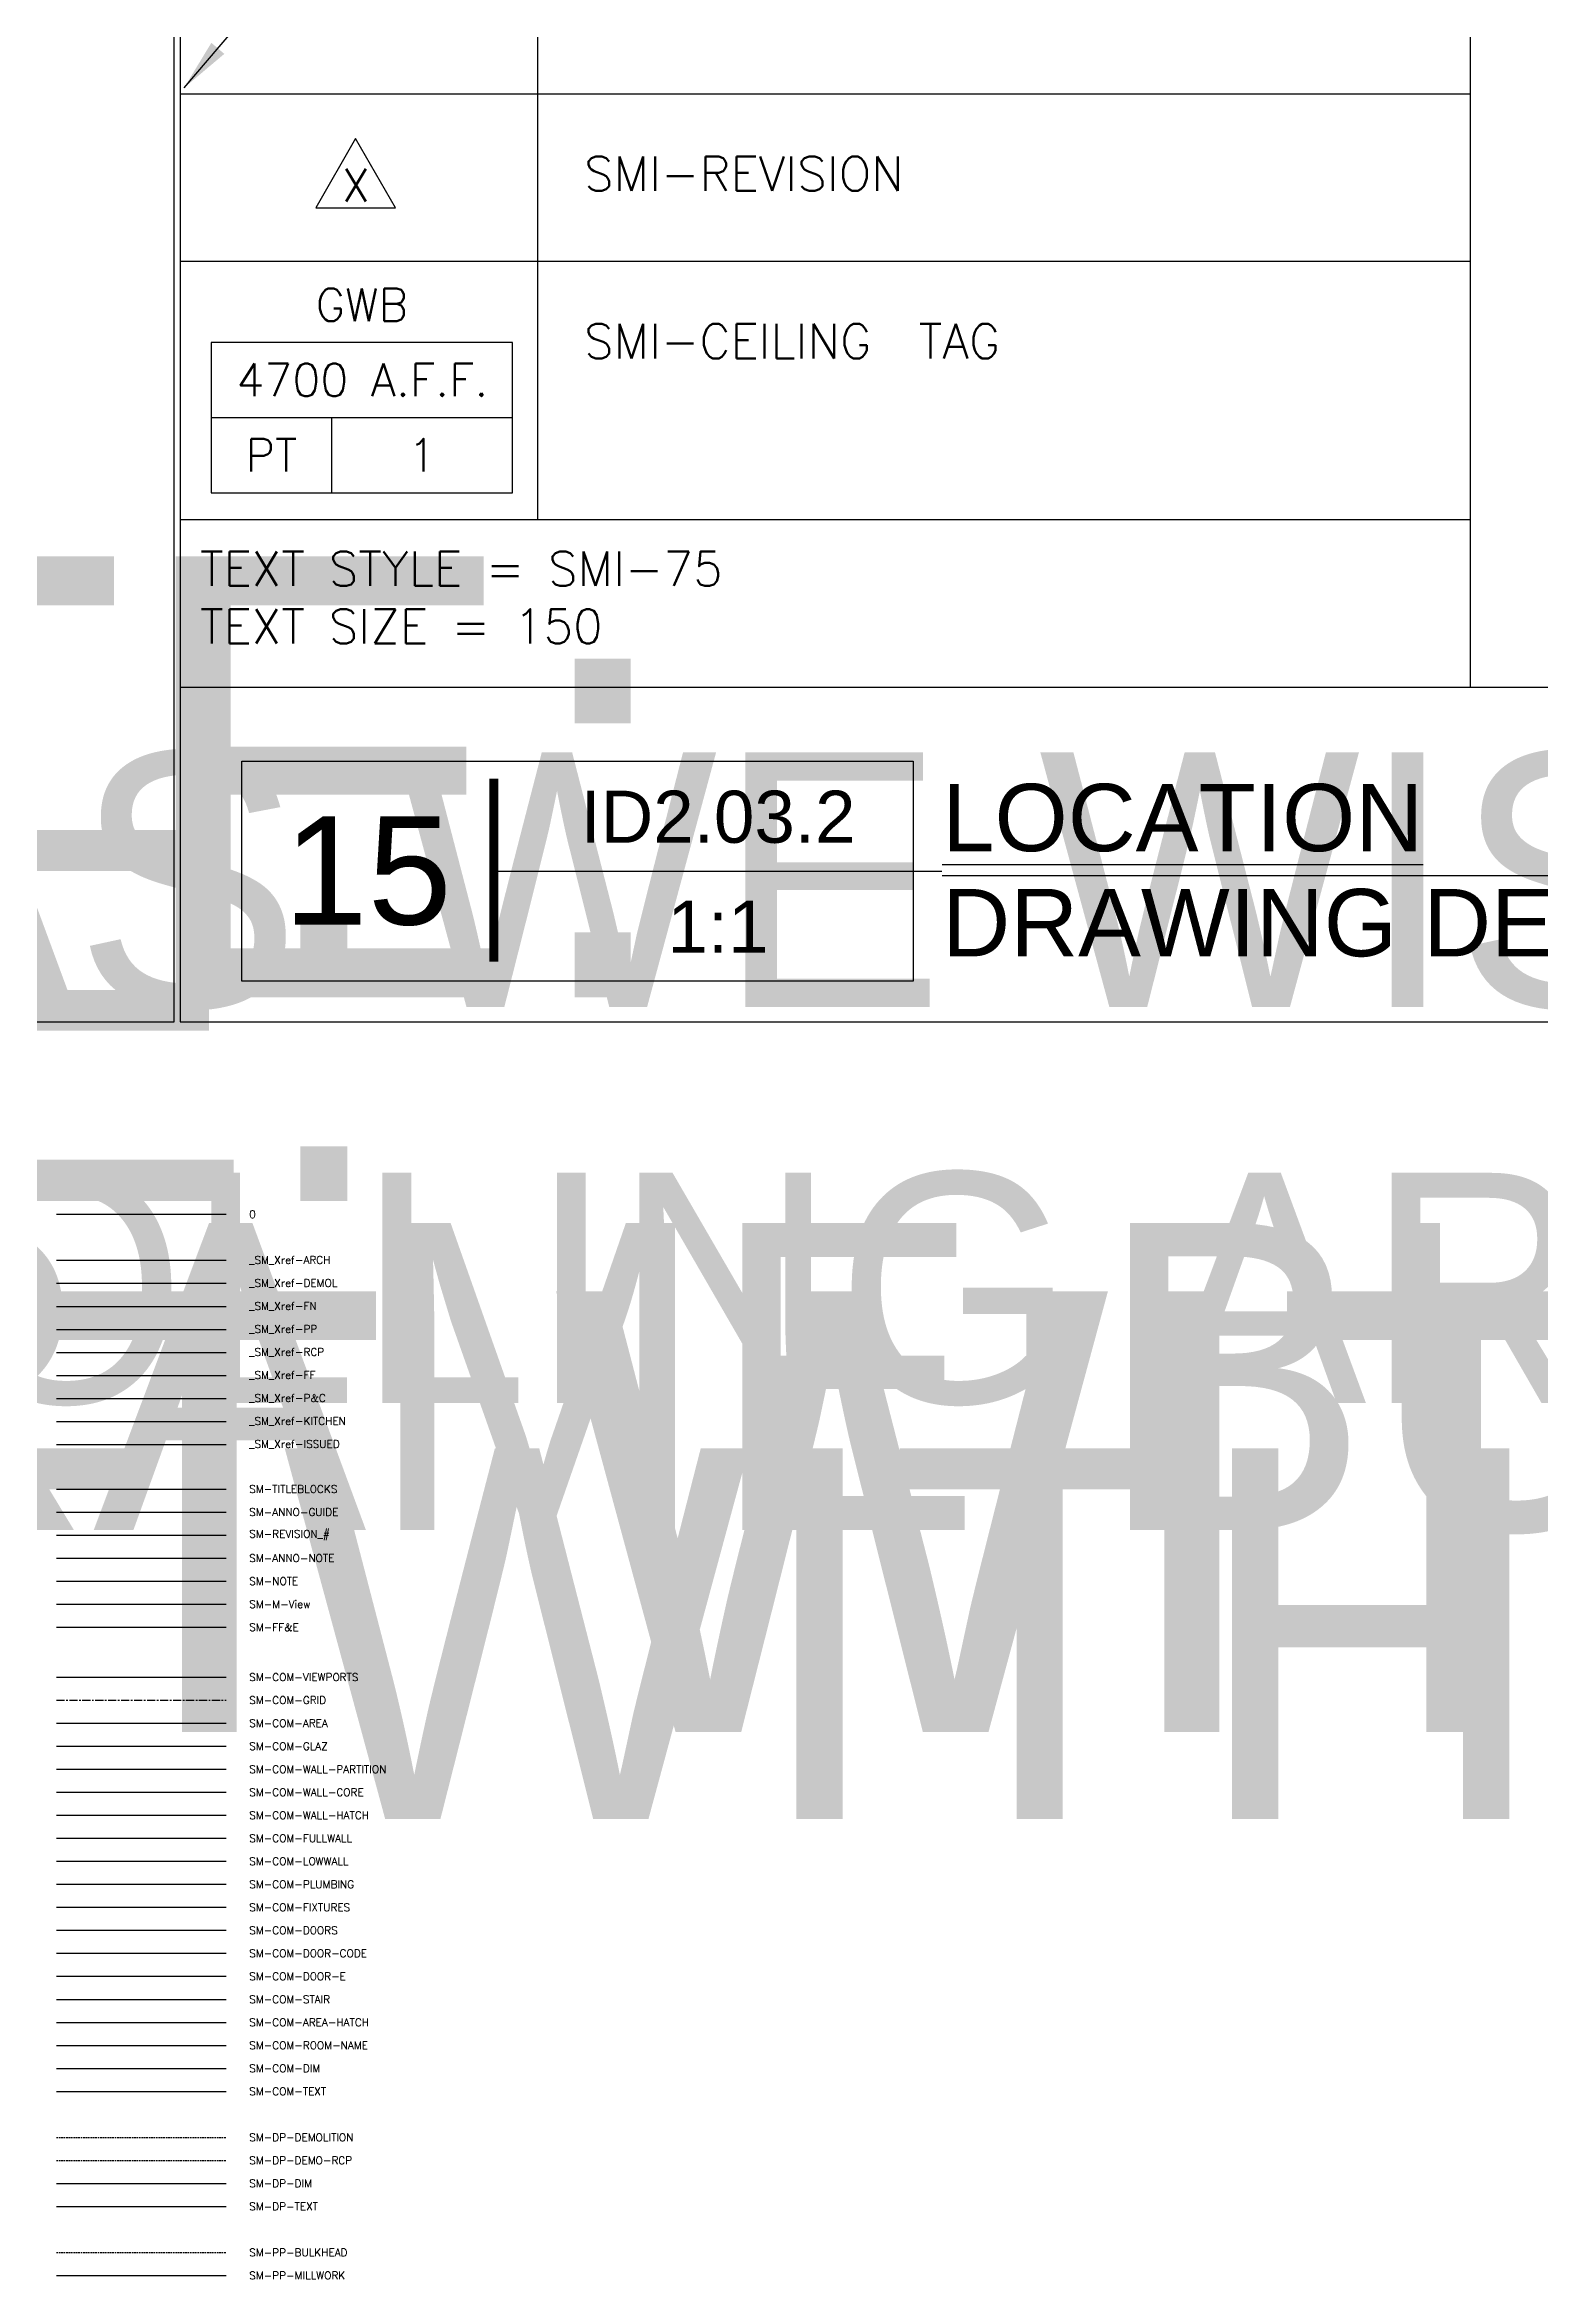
# Model space of a CAD drawing. Header units: inches. Extents: x -11160 to 9368, y -3485 to 2663.
# Drawn here: x -3673.6 to -3442.9, y 709.9 to 1054.7 of the extents above; entities that cross this region are included whole.
import ezdxf
from ezdxf.enums import TextEntityAlignment as Align

# ---------------------------------------------------------------- set-up
doc = ezdxf.new("R2018")
doc.units = ezdxf.units.IN
doc.header["$MEASUREMENT"] = 0
doc.linetypes.add('CENTER', pattern=[2, 1.25, -0.25, 0.25, -0.25])
doc.linetypes.add('HIDDEN', pattern=[0.375, 0.25, -0.125])
for name, color, linetype in [('_SM_Xref-ARCH', 121, 'Continuous'), ('_SM_Xref-DEMOL', 121, 'Continuous'), ('_SM_Xref-FF', 1, 'Continuous'), ('_SM_Xref-FN', 1, 'Continuous'), ('_SM_Xref-ISSUED', 2, 'Continuous'), ('_SM_Xref-KITCHEN', 181, 'Continuous'), ('_SM_Xref-PP', 181, 'Continuous'), ('_SM_Xref_RCP', 2, 'Continuous'), ('I-Anno-Code', 2, 'Continuous'), ('SM', 1, 'Continuous'), ('SM-A-GUIDE', 7, 'Continuous'), ('SM-A-NAME', 3, 'Continuous'), ('SM-A-NOTE', 2, 'Continuous'), ('SM-COM-AREA', 181, 'Continuous'), ('SM-COM-AREA-HATCH', 254, 'Continuous'), ('SM-COM-DIM', 1, 'Continuous'), ('SM-COM-DOOR-CODE', 2, 'Continuous'), ('SM-COM-DOOR-E', 1, 'Continuous'), ('SM-COM-DOORS', 1, 'Continuous'), ('SM-COM-FIXTURES', 1, 'Continuous'), ('SM-COM-FULLWALL', 3, 'Continuous'), ('SM-COM-GLAZE', 1, 'Continuous'), ('SM-COM-GRID', 8, 'CENTER'), ('SM-COM-LOWWALL', 2, 'Continuous'), ('SM-COM-PLUMBING', 2, 'Continuous'), ('SM-COM-ROOM-NAME', 3, 'Continuous'), ('SM-COM-STAIR', 1, 'Continuous'), ('SM-COM-TEXT', 2, 'Continuous'), ('SM-COM-WALL-CORE', 5, 'Continuous'), ('SM-COM-WALL-EXISTING', 4, 'Continuous'), ('SM-COM-WALL-HATCH', 252, 'Continuous'), ('SM-DP-DEMO-RCP', 2, 'HIDDEN'), ('SM-DP-DEMOLITION', 2, 'HIDDEN'), ('SM-DP-DIM', 1, 'Continuous'), ('SM-DP-TEXT', 2, 'Continuous'), ('SM-NOTE', 7, 'Continuous'), ('SM-PP-BULKHEAD', 8, 'HIDDEN'), ('SM-PP-MILLWORK', 2, 'Continuous'), ('SM-RCP-TEXT', 2, 'Continuous'), ('SM-TITLEBLOCKS', 7, 'Continuous')]:
    doc.layers.add(name, color=color, linetype=linetype)
doc.layers.add('SM-COM-VIEWPORTS', color=7, linetype='Continuous', plot=False)
doc.layers.add('SM-M-view', color=251, linetype='Continuous', plot=False)
doc.styles.add('ATTRIBUTES-1', font='romans.shx', dxfattribs={"height": 0.082031})
doc.styles.add('SHT_ARIAL', font='arial.ttf')
doc.styles.add('SMI-64', font='romans.shx', dxfattribs={"height": 5.332031})
doc.styles.add('SMM-1', font='romans.shx', dxfattribs={"height": 2})
doc.styles.add('SMM_ARIAL', font='arial.ttf')
doc.dimstyles.new('SMI-64', dxfattribs={"dimscale": 64, "dimtxt": 5.332031, "dimasz": 0.125, "dimexe": 0.078125, "dimexo": 0.078125, "dimgap": 0.0625, "dimtad": 1, "dimdec": 4, "dimzin": 3, "dimdsep": 46, "dimlunit": 4, "dimtxsty": 'SMI-64', "dimblk": 'SMI-thick', "dimcen": 0.09375, "dimclrd": 1, "dimclre": 1, "dimclrt": 2, "dimadec": 0, "dimazin": 0, "dimtfac": 0.09375, "dimtdec": 4, "dimtmove": 2, "dimatfit": 3, "dimfxl": 0.078125, "dimfrac": 2, "dimtolj": 1, "dimtzin": 3, "dimarcsym": 0})

# ---------------------------------------------------------------- blocks, each defined once
blk = doc.blocks.new('*U144')
at = {"layer": 'I-Anno-Code', "lineweight": 30, "flags": 104}
blk.add_attdef('Text', text='', height=2, dxfattribs=at).set_placement((1.55, 1.03), align=Align.TOP_LEFT)
blk = doc.blocks.new('*U143')
at = {"layer": 'I-Anno-Code', "lineweight": 30, "flags": 104}
blk.add_attdef('Text', text='', height=2, dxfattribs=at).set_placement((1.55, 1.03), align=Align.TOP_LEFT)
blk = doc.blocks.new('*U148')
at = {"layer": 'I-Anno-Code', "lineweight": 30, "flags": 104}
blk.add_attdef('Text', text='', height=2, dxfattribs=at).set_placement((1.55, 1.03), align=Align.TOP_LEFT)
blk = doc.blocks.new('SMI-thick')
at = {"color": 0, "linetype": 'Continuous'}
blk.add_line((-1.078, 0), (1.078, 0), dxfattribs=at)
at = {"color": 4, "linetype": 'Continuous'}
blk.add_line((0.386, 0.386), (-0.386, -0.386), dxfattribs=at)
blk = doc.blocks.new('SMI-REVISION')
at = {"color": 2}
blk.add_lwpolyline([(2.44, 4.23), (0, 0), (4.89, 0)], close=True, dxfattribs=at)
at = {"color": 2, "style": 'ATTRIBUTES-1'}
blk.add_attdef('REV_NO.', text='', height=2, dxfattribs=at).set_placement((2.46, 0.39), align=Align.CENTER)
blk = doc.blocks.new('SMI-ceiling_tag')
at = {"color": 1}
blk.add_line((-11.08, -6.91), (-11.08, -2.3), dxfattribs=at)
blk.add_lwpolyline([(-18.46, -2.3), (0, -2.3), (0, 2.3), (-18.46, 2.3)], close=True, dxfattribs=at)
at = {"color": 3}
blk.add_lwpolyline([(-18.46, 2.3), (-18.46, -6.91), (0, -6.91), (0, 2.3), (-18.46, 2.3)], dxfattribs=at)
at = {"color": 2, "style": 'ATTRIBUTES-1'}
for tag, p in [('MATERIAL', (-9.23, 4.6)), ('C.HEIGHT', (-9.2, 0)), ('FINISH', (-14.77, -4.6)), ('NO.', (-5.54, -4.66))]:
    blk.add_attdef(tag, text='', height=2, dxfattribs=at).set_placement(p, align=Align.MIDDLE_CENTER)
blk = doc.blocks.new('SM REF TAG-L')
at = {"color": 1, "linetype": 'Continuous'}
blk.add_line((14.03, 0), (38.98, 0), dxfattribs=at)
at = {"color": 2, "linetype": 'Continuous'}
blk.add_lwpolyline([(37.38, -6.12), (0, -6.12), (0, 6.12), (37.38, 6.12)], close=True, dxfattribs=at)
at = {"color": 1, "linetype": 'Continuous', "const_width": 0.5}
blk.add_lwpolyline([(14.03, 5.15), (14.03, -5.05)], dxfattribs=at)
at = {"color": 1, "style": 'SHT_ARIAL'}
for tag, p in [('TITLE2', (39, 6.12)), ('%%UTITLE2', (39, 1.11)), ('%%OTITLE1', (39, -4.74))]:
    blk.add_attdef(tag, p, '', height=3.75, dxfattribs=at)
at = {"color": 1, "linetype": 'Continuous', "style": 'SHT_ARIAL'}
for tag, p in [('SHEET', (26.52, 3.03)), ('SCALE', (26.52, -3.09))]:
    blk.add_attdef(tag, text='', height=2.67, dxfattribs=at).set_placement(p, align=Align.MIDDLE)
at = {"color": 1, "style": 'SHT_ARIAL'}
blk.add_attdef('NO', text='', height=6.03, dxfattribs=at).set_placement((7.02, -0.01), align=Align.MIDDLE)

msp = doc.modelspace()

# ---------------------------------------------------------------- linework, layer by layer
for p, q in [((-3597.61319, 1416.33118), (-3597.61319, 981.44152)), ((-3453.68678, 1416.33118), (-3453.68678, 955.60149)), ((-3652.70077, 1047.17301), (-3453.68678, 1047.17301)), ((-3652.70077, 1021.33298), (-3453.68678, 1021.33298)), ((-3652.70077, 981.44152), (-3453.68678, 981.44152)), ((-3652.70077, 955.60149), (-3348.90695, 955.60149)), ((-3671.82475, 874.2378), (-3645.61792, 874.2378)), ((-3671.82475, 845.82464), (-3645.61792, 845.82464))]:
    msp.add_line(p, q)
at = {"color": 30}
msp.add_lwpolyline([(-3348.90695, 1416.33118), (-3652.70077, 1416.33118), (-3652.70077, 903.92144), (-3348.90695, 903.92144)], dxfattribs=at)
msp.add_lwpolyline([(-3881.47608, 903.92144), (-3653.6307, 903.92144), (-3653.6307, 1288.22875), (-3881.47608, 1288.22875)], close=True, dxfattribs=at)
at = {"layer": '_SM_Xref-ARCH'}
msp.add_line((-3671.82475, 867.13451), (-3645.61792, 867.13451), dxfattribs=at)
at = {"layer": '_SM_Xref-DEMOL'}
msp.add_line((-3671.82475, 863.58286), (-3645.61792, 863.58286), dxfattribs=at)
at = {"layer": '_SM_Xref-FF'}
msp.add_line((-3671.82475, 849.37629), (-3645.61792, 849.37629), dxfattribs=at)
at = {"layer": '_SM_Xref-FN'}
msp.add_line((-3671.82475, 860.03122), (-3645.61792, 860.03122), dxfattribs=at)
at = {"layer": '_SM_Xref-ISSUED'}
msp.add_line((-3671.82475, 838.72135), (-3645.61792, 838.72135), dxfattribs=at)
at = {"layer": '_SM_Xref-KITCHEN'}
msp.add_line((-3671.82475, 842.273), (-3645.61792, 842.273), dxfattribs=at)
at = {"layer": '_SM_Xref-PP'}
msp.add_line((-3671.82475, 856.47957), (-3645.61792, 856.47957), dxfattribs=at)
at = {"layer": '_SM_Xref_RCP'}
msp.add_line((-3671.82475, 852.92793), (-3645.61792, 852.92793), dxfattribs=at)
at = {"layer": 'SM'}
msp.add_line((-3671.82475, 810.51567), (-3645.61792, 810.51567), dxfattribs=at)
at = {"layer": 'SM-A-GUIDE'}
msp.add_line((-3671.82475, 828.27389), (-3645.61792, 828.27389), dxfattribs=at)
at = {"layer": 'SM-A-NAME'}
msp.add_line((-3671.82475, 824.72225), (-3645.61792, 824.72225), dxfattribs=at)
at = {"layer": 'SM-A-NOTE'}
msp.add_line((-3671.82475, 821.17061), (-3645.61792, 821.17061), dxfattribs=at)
at = {"layer": 'SM-COM-AREA'}
msp.add_line((-3671.82475, 795.70364), (-3645.61792, 795.70364), dxfattribs=at)
at = {"layer": 'SM-COM-AREA-HATCH'}
msp.add_line((-3671.82475, 749.53227), (-3645.61792, 749.53227), dxfattribs=at)
at = {"layer": 'SM-COM-DIM'}
msp.add_line((-3671.82475, 742.42898), (-3645.61792, 742.42898), dxfattribs=at)
at = {"layer": 'SM-COM-DOOR-CODE'}
msp.add_line((-3671.82475, 760.1872), (-3645.61792, 760.1872), dxfattribs=at)
at = {"layer": 'SM-COM-DOOR-E'}
msp.add_line((-3671.82475, 756.63556), (-3645.61792, 756.63556), dxfattribs=at)
at = {"layer": 'SM-COM-DOORS'}
msp.add_line((-3671.82475, 763.73884), (-3645.61792, 763.73884), dxfattribs=at)
at = {"layer": 'SM-COM-FIXTURES'}
msp.add_line((-3671.82475, 767.29049), (-3645.61792, 767.29049), dxfattribs=at)
at = {"layer": 'SM-COM-FULLWALL'}
msp.add_line((-3671.82475, 777.94542), (-3645.61792, 777.94542), dxfattribs=at)
at = {"layer": 'SM-COM-GLAZE'}
msp.add_line((-3671.82475, 792.152), (-3645.61792, 792.152), dxfattribs=at)
at = {"layer": 'SM-COM-GRID'}
msp.add_line((-3671.82475, 799.25529), (-3645.61792, 799.25529), dxfattribs=at)
at = {"layer": 'SM-COM-LOWWALL'}
msp.add_line((-3671.82475, 774.39378), (-3645.61792, 774.39378), dxfattribs=at)
at = {"layer": 'SM-COM-PLUMBING'}
msp.add_line((-3671.82475, 770.84213), (-3645.61792, 770.84213), dxfattribs=at)
at = {"layer": 'SM-COM-ROOM-NAME'}
msp.add_line((-3671.82475, 745.98062), (-3645.61792, 745.98062), dxfattribs=at)
at = {"layer": 'SM-COM-STAIR'}
msp.add_line((-3671.82475, 753.08391), (-3645.61792, 753.08391), dxfattribs=at)
at = {"layer": 'SM-COM-TEXT'}
msp.add_line((-3671.82475, 738.87733), (-3645.61792, 738.87733), dxfattribs=at)
at = {"layer": 'SM-COM-VIEWPORTS'}
msp.add_line((-3671.82475, 802.80693), (-3645.61792, 802.80693), dxfattribs=at)
at = {"layer": 'SM-COM-WALL-CORE'}
msp.add_line((-3671.82475, 785.04871), (-3645.61792, 785.04871), dxfattribs=at)
at = {"layer": 'SM-COM-WALL-EXISTING'}
msp.add_line((-3671.82475, 788.60035), (-3645.61792, 788.60035), dxfattribs=at)
at = {"layer": 'SM-COM-WALL-HATCH'}
msp.add_line((-3671.82475, 781.49707), (-3645.61792, 781.49707), dxfattribs=at)
at = {"layer": 'SM-DP-DEMO-RCP'}
msp.add_line((-3671.82475, 728.2224), (-3645.61792, 728.2224), dxfattribs=at)
at = {"layer": 'SM-DP-DEMOLITION'}
msp.add_line((-3671.82475, 731.77405), (-3645.61792, 731.77405), dxfattribs=at)
at = {"layer": 'SM-DP-DIM'}
msp.add_line((-3671.82475, 724.67076), (-3645.61792, 724.67076), dxfattribs=at)
at = {"layer": 'SM-DP-TEXT'}
msp.add_line((-3671.82475, 721.11911), (-3645.61792, 721.11911), dxfattribs=at)
at = {"layer": 'SM-M-view'}
msp.add_line((-3671.82475, 814.06732), (-3645.61792, 814.06732), dxfattribs=at)
at = {"layer": 'SM-NOTE'}
msp.add_line((-3671.82475, 817.61896), (-3645.61792, 817.61896), dxfattribs=at)
at = {"layer": 'SM-PP-BULKHEAD'}
msp.add_line((-3671.82475, 714.01582), (-3645.61792, 714.01582), dxfattribs=at)
at = {"layer": 'SM-PP-MILLWORK'}
msp.add_line((-3671.82475, 710.46953), (-3645.61792, 710.46953), dxfattribs=at)
at = {"layer": 'SM-TITLEBLOCKS'}
msp.add_line((-3671.82475, 831.82554), (-3645.61792, 831.82554), dxfattribs=at)

# ---------------------------------------------------------------- block references
at = {"xscale": 2.519685039370079, "yscale": 2.519685039370079, "zscale": 2.519685039370079}
msp.add_blockref('SMI-REVISION', (-3631.80869, 1029.5759), dxfattribs=at).add_auto_attribs({'REV_NO.': 'X'})
at = {"color": 1}
ref = msp.add_blockref('*U143', (-3855.82011, 1009.04703), dxfattribs=dict(at, xscale=1.889763779527559, yscale=1.889763779527559, zscale=1.889763779527559))
lines = msp.add_mtext('NOTE:\\PTEXT AS WE WISH', dxfattribs={"layer": 'I-Anno-Code', "insert": (-3852.88446, 1010.98684), "char_height": 39.2745684, "attachment_point": 1})
ref.add_attrib('Text', '', (-3852.88446, 1010.98684), dxfattribs={"flags": 104}).embed_mtext(lines)
ref = msp.add_blockref('*U144', (-3855.82011, 973.82833), dxfattribs=dict(xscale=1.889763779527559, yscale=1.889763779527559, zscale=1.889763779527559))
lines = msp.add_mtext('NOTE: \\PTEXT WITHOUT FRAME BUT CONTROLLING ARROWS', dxfattribs={"layer": 'I-Anno-Code', "insert": (-3852.88446, 975.76814), "char_height": 68.0291345, "attachment_point": 1})
ref.add_attrib('Text', '', (-3852.88446, 975.76814), dxfattribs={"flags": 104}).embed_mtext(lines)
ref = msp.add_blockref('*U144', (-4245.04431, 950.52603), dxfattribs=dict(xscale=1.259842519685039, yscale=1.259842519685039, zscale=1.259842519685039))
lines = msp.add_mtext('NOTE: \\PTEXT WITHOUT FRAME BUT CONTROLLING ARROWS', dxfattribs={"layer": 'I-Anno-Code', "insert": (-4243.08722, 951.81924), "char_height": 47.3572854, "attachment_point": 1})
ref.add_attrib('Text', '', (-4243.08722, 951.81924), dxfattribs={"flags": 104}).embed_mtext(lines)
ref = msp.add_blockref('*U144', (-4516.06984, 938.87489), dxfattribs=dict(xscale=0.9448818897637795, yscale=0.9448818897637795, zscale=0.9448818897637795))
lines = msp.add_mtext('NOTE: \\PTEXT WITHOUT FRAME BUT CONTROLLING ARROWS', dxfattribs={"layer": 'I-Anno-Code', "insert": (-4514.60201, 939.84479), "char_height": 35.5179641, "attachment_point": 1})
ref.add_attrib('Text', '', (-4514.60201, 939.84479), dxfattribs={"flags": 104}).embed_mtext(lines)
ref = msp.add_blockref('SM REF TAG-L', (-3643.23042, 927.19447), dxfattribs=dict(xscale=2.771653543307087, yscale=2.771653543307087, zscale=2.771653543307087))
ref.add_attrib('SHEET', 'ID2.03.2', dxfattribs={"color": 1, "linetype": 'Continuous', "height": 8.037795, "style": 'SMM_ARIAL'}).set_placement((-3569.73621, 935.59177), align=Align.MIDDLE)
ref.add_attrib('%%UTITLE2', '%%uLOCATION', (-3535.13765, 930.2718), dxfattribs={"color": 1, "height": 10.3937008, "style": 'SMM_ARIAL'})
ref.add_attrib('%%OTITLE1', '%%oDRAWING DETAIL', (-3535.13765, 914.0491), dxfattribs={"color": 1, "height": 10.3937008, "style": 'SMM_ARIAL'})
ref.add_attrib('SCALE', '1:1', dxfattribs={"color": 1, "linetype": 'Continuous', "height": 8.037795, "style": 'SMM_ARIAL'}).set_placement((-3569.73621, 918.64141), align=Align.MIDDLE)
ref.add_attrib('NO', '15', dxfattribs={"color": 1, "height": 16.703126, "style": 'SMM_ARIAL'}).set_placement((-3623.78245, 927.17756), align=Align.MIDDLE)
at = {"layer": 'SM-COM-TEXT', "color": 3}
ref = msp.add_blockref('*U148', (-3855.82011, 931.5976), dxfattribs=dict(at, xscale=1.889763779527559, yscale=1.889763779527559, zscale=1.889763779527559))
lines = msp.add_mtext('NOTE:\\PTEXT WITH FRAME', dxfattribs={"layer": 'SM-A-NOTE', "insert": (-3853.78435, 933.53741), "char_height": 57.2312311, "attachment_point": 1})
ref.add_attrib('Text', '', (-3853.78435, 933.53741), dxfattribs={"flags": 104}).embed_mtext(lines)
at = {"layer": 'SM-RCP-TEXT'}
ref = msp.add_blockref('SMI-ceiling_tag', (-3601.42607, 1003.00184), dxfattribs=dict(at, xscale=2.519685039370079, yscale=2.519685039370079, zscale=2.519685039370079))
ref.add_attrib('NO.', '1', dxfattribs={"layer": '0', "color": 2, "height": 5.04, "style": 'ATTRIBUTES-1'}).set_placement((-3615.37883, 991.39896), align=Align.MIDDLE_CENTER)
ref.add_attrib('FINISH', 'PT', dxfattribs={"layer": '0', "color": 2, "height": 5.04, "style": 'ATTRIBUTES-1'}).set_placement((-3638.63344, 991.39896), align=Align.MIDDLE_CENTER)
ref.add_attrib('MATERIAL', 'GWB', dxfattribs={"layer": '0', "color": 2, "height": 5.04, "style": 'ATTRIBUTES-1'}).set_placement((-3624.68068, 1014.60472), align=Align.MIDDLE_CENTER)
ref.add_attrib('C.HEIGHT', '4700 A.F.F.', dxfattribs={"layer": '0', "color": 2, "height": 5.04, "style": 'ATTRIBUTES-1'}).set_placement((-3624.60809, 1003.00184), align=Align.MIDDLE_CENTER)

# ---------------------------------------------------------------- texts
at = {"color": 2, "char_height": 5.3320312, "attachment_point": 7, "style": 'SMI-64'}
for s, insert in [('SMI-REVISION', (-3590.42152, 1032.1612)), ('SMI-CEILING  TAG', (-3590.42152, 1006.32118)), ('TEXT STYLE = SMI-75\\PTEXT SIZE = 150', (-3649.67274, 962.31209))]:
    msp.add_mtext(s, dxfattribs=dict(at, insert=insert))
at = {"attachment_point": 4, "style": 'SMM-1'}
for s, insert, char_height in [('0', (-3642.06627, 874.2378), 1.18388), ('_SM_Xref-P&C', (-3642.06627, 845.82464), 1.1838814)]:
    msp.add_mtext(s, dxfattribs=dict(at, insert=insert, char_height=char_height))
at = {"layer": '_SM_Xref-ARCH', "insert": (-3642.06627, 867.13451), "char_height": 1.1838814, "attachment_point": 4, "style": 'SMM-1'}
msp.add_mtext('_SM_Xref-ARCH', dxfattribs=at)
at = {"layer": '_SM_Xref-DEMOL', "insert": (-3642.06627, 863.58286), "char_height": 1.1838814, "attachment_point": 4, "style": 'SMM-1'}
msp.add_mtext('_SM_Xref-DEMOL', dxfattribs=at)
at = {"layer": '_SM_Xref-FF', "insert": (-3642.06627, 849.37629), "char_height": 1.1838814, "attachment_point": 4, "style": 'SMM-1'}
msp.add_mtext('_SM_Xref-FF', dxfattribs=at)
at = {"layer": '_SM_Xref-FN', "insert": (-3642.06627, 860.03122), "char_height": 1.1838814, "attachment_point": 4, "style": 'SMM-1'}
msp.add_mtext('_SM_Xref-FN', dxfattribs=at)
at = {"layer": '_SM_Xref-ISSUED', "insert": (-3642.06627, 838.72135), "char_height": 1.1838814, "attachment_point": 4, "style": 'SMM-1'}
msp.add_mtext('_SM_Xref-ISSUED', dxfattribs=at)
at = {"layer": '_SM_Xref-KITCHEN', "insert": (-3642.06627, 842.273), "char_height": 1.1838814, "attachment_point": 4, "style": 'SMM-1'}
msp.add_mtext('_SM_Xref-KITCHEN', dxfattribs=at)
at = {"layer": '_SM_Xref-PP', "insert": (-3642.06627, 856.47957), "char_height": 1.1838814, "attachment_point": 4, "style": 'SMM-1'}
msp.add_mtext('_SM_Xref-PP', dxfattribs=at)
at = {"layer": '_SM_Xref_RCP', "insert": (-3642.06627, 852.92793), "char_height": 1.1838814, "attachment_point": 4, "style": 'SMM-1'}
msp.add_mtext('_SM_Xref-RCP', dxfattribs=at)
at = {"layer": 'SM', "insert": (-3642.06627, 810.51567), "char_height": 1.183881, "attachment_point": 4, "style": 'SMM-1'}
msp.add_mtext('SM-FF&E', dxfattribs=at)
at = {"layer": 'SM-A-GUIDE', "insert": (-3642.06627, 828.27389), "char_height": 1.1838814, "attachment_point": 4, "style": 'SMM-1'}
msp.add_mtext('SM-ANNO-GUIDE', dxfattribs=at)
at = {"layer": 'SM-A-NAME', "insert": (-3642.06627, 824.72225), "char_height": 1.1838814, "attachment_point": 4, "style": 'SMM-1'}
msp.add_mtext('SM-REVISION_#', dxfattribs=at)
at = {"layer": 'SM-A-NOTE', "insert": (-3642.06627, 821.17061), "char_height": 1.1838814, "attachment_point": 4, "style": 'SMM-1'}
msp.add_mtext('SM-ANNO-NOTE', dxfattribs=at)
at = {"layer": 'SM-COM-AREA', "insert": (-3642.06627, 795.70364), "char_height": 1.1838814, "attachment_point": 4, "style": 'SMM-1'}
msp.add_mtext('SM-COM-AREA', dxfattribs=at)
at = {"layer": 'SM-COM-AREA-HATCH', "insert": (-3642.06627, 749.53227), "char_height": 1.1838814, "attachment_point": 4, "style": 'SMM-1'}
msp.add_mtext('SM-COM-AREA-HATCH', dxfattribs=at)
at = {"layer": 'SM-COM-DIM', "insert": (-3642.06627, 742.42898), "char_height": 1.183881, "attachment_point": 4, "style": 'SMM-1'}
msp.add_mtext('SM-COM-DIM', dxfattribs=at)
at = {"layer": 'SM-COM-DOOR-CODE', "insert": (-3642.06627, 760.1872), "char_height": 1.1838814, "attachment_point": 4, "style": 'SMM-1'}
msp.add_mtext('SM-COM-DOOR-CODE', dxfattribs=at)
at = {"layer": 'SM-COM-DOOR-E', "insert": (-3642.06627, 756.63556), "char_height": 1.1838814, "attachment_point": 4, "style": 'SMM-1'}
msp.add_mtext('SM-COM-DOOR-E', dxfattribs=at)
at = {"layer": 'SM-COM-DOORS', "insert": (-3642.06627, 763.73884), "char_height": 1.1838814, "attachment_point": 4, "style": 'SMM-1'}
msp.add_mtext('SM-COM-DOORS', dxfattribs=at)
at = {"layer": 'SM-COM-FIXTURES', "insert": (-3642.06627, 767.29049), "char_height": 1.1838814, "attachment_point": 4, "style": 'SMM-1'}
msp.add_mtext('SM-COM-FIXTURES', dxfattribs=at)
at = {"layer": 'SM-COM-FULLWALL', "insert": (-3642.06627, 777.94542), "char_height": 1.1838814, "attachment_point": 4, "style": 'SMM-1'}
msp.add_mtext('SM-COM-FULLWALL', dxfattribs=at)
at = {"layer": 'SM-COM-GLAZE', "insert": (-3642.06627, 792.152), "char_height": 1.1838814, "attachment_point": 4, "style": 'SMM-1'}
msp.add_mtext('SM-COM-GLAZ', dxfattribs=at)
at = {"layer": 'SM-COM-GRID', "insert": (-3642.06627, 799.25529), "char_height": 1.1838814, "attachment_point": 4, "style": 'SMM-1'}
msp.add_mtext('SM-COM-GRID', dxfattribs=at)
at = {"layer": 'SM-COM-LOWWALL', "insert": (-3642.06627, 774.39378), "char_height": 1.1838814, "attachment_point": 4, "style": 'SMM-1'}
msp.add_mtext('SM-COM-LOWWALL', dxfattribs=at)
at = {"layer": 'SM-COM-PLUMBING', "insert": (-3642.06627, 770.84213), "char_height": 1.1838814, "attachment_point": 4, "style": 'SMM-1'}
msp.add_mtext('SM-COM-PLUMBING', dxfattribs=at)
at = {"layer": 'SM-COM-ROOM-NAME', "insert": (-3642.06627, 745.98062), "char_height": 1.1838814, "attachment_point": 4, "style": 'SMM-1'}
msp.add_mtext('SM-COM-ROOM-NAME', dxfattribs=at)
at = {"layer": 'SM-COM-STAIR', "insert": (-3642.06627, 753.08391), "char_height": 1.1838814, "attachment_point": 4, "style": 'SMM-1'}
msp.add_mtext('SM-COM-STAIR', dxfattribs=at)
at = {"layer": 'SM-COM-TEXT', "insert": (-3642.06627, 738.87733), "char_height": 1.1838814, "attachment_point": 4, "style": 'SMM-1'}
msp.add_mtext('SM-COM-TEXT', dxfattribs=at)
at = {"layer": 'SM-COM-VIEWPORTS', "insert": (-3642.06627, 802.80693), "char_height": 1.1838814, "attachment_point": 4, "style": 'SMM-1'}
msp.add_mtext('SM-COM-VIEWPORTS', dxfattribs=at)
at = {"layer": 'SM-COM-WALL-CORE', "insert": (-3642.06627, 785.04871), "char_height": 1.1838814, "attachment_point": 4, "style": 'SMM-1'}
msp.add_mtext('SM-COM-WALL-CORE', dxfattribs=at)
at = {"layer": 'SM-COM-WALL-EXISTING', "insert": (-3642.06627, 788.60035), "char_height": 1.1838814, "attachment_point": 4, "style": 'SMM-1'}
msp.add_mtext('SM-COM-WALL-PARTITION', dxfattribs=at)
at = {"layer": 'SM-COM-WALL-HATCH', "insert": (-3642.06627, 781.49707), "char_height": 1.1838814, "attachment_point": 4, "style": 'SMM-1'}
msp.add_mtext('SM-COM-WALL-HATCH', dxfattribs=at)
at = {"layer": 'SM-DP-DEMO-RCP', "insert": (-3642.06627, 728.2224), "char_height": 1.1838814, "attachment_point": 4, "style": 'SMM-1'}
msp.add_mtext('SM-DP-DEMO-RCP', dxfattribs=at)
at = {"layer": 'SM-DP-DEMOLITION', "insert": (-3642.06627, 731.77405), "char_height": 1.1838814, "attachment_point": 4, "style": 'SMM-1'}
msp.add_mtext('SM-DP-DEMOLITION', dxfattribs=at)
at = {"layer": 'SM-DP-DIM', "insert": (-3642.06627, 724.67076), "char_height": 1.183881, "attachment_point": 4, "style": 'SMM-1'}
msp.add_mtext('SM-DP-DIM', dxfattribs=at)
at = {"layer": 'SM-DP-TEXT', "insert": (-3642.06627, 721.11911), "char_height": 1.183881, "attachment_point": 4, "style": 'SMM-1'}
msp.add_mtext('SM-DP-TEXT', dxfattribs=at)
at = {"layer": 'SM-M-view', "insert": (-3642.06627, 814.06732), "char_height": 1.183881, "attachment_point": 4, "style": 'SMM-1'}
msp.add_mtext('SM-M-View', dxfattribs=at)
at = {"layer": 'SM-NOTE', "insert": (-3642.06627, 817.61896), "char_height": 1.183881, "attachment_point": 4, "style": 'SMM-1'}
msp.add_mtext('SM-NOTE', dxfattribs=at)
at = {"layer": 'SM-PP-BULKHEAD', "insert": (-3642.06627, 714.01582), "char_height": 1.1838814, "attachment_point": 4, "style": 'SMM-1'}
msp.add_mtext('SM-PP-BULKHEAD', dxfattribs=at)
at = {"layer": 'SM-PP-MILLWORK', "insert": (-3642.06627, 710.46953), "char_height": 1.1838814, "attachment_point": 4, "style": 'SMM-1'}
msp.add_mtext('SM-PP-MILLWORK', dxfattribs=at)
at = {"layer": 'SM-TITLEBLOCKS', "insert": (-3642.06627, 831.82554), "char_height": 1.1838814, "attachment_point": 4, "style": 'SMM-1'}
msp.add_mtext('SM-TITLEBLOCKS', dxfattribs=at)

# ---------------------------------------------------------------- leaders
at = {"color": 0, "ltscale": 0.5}
msp.add_leader([(-3652.11088, 1048.09119), (-3640.98502, 1061.10194), (-3629.04253, 1061.10194)], dimstyle='SMI-64', dxfattribs=at)

doc.saveas('drawing.dxf')
